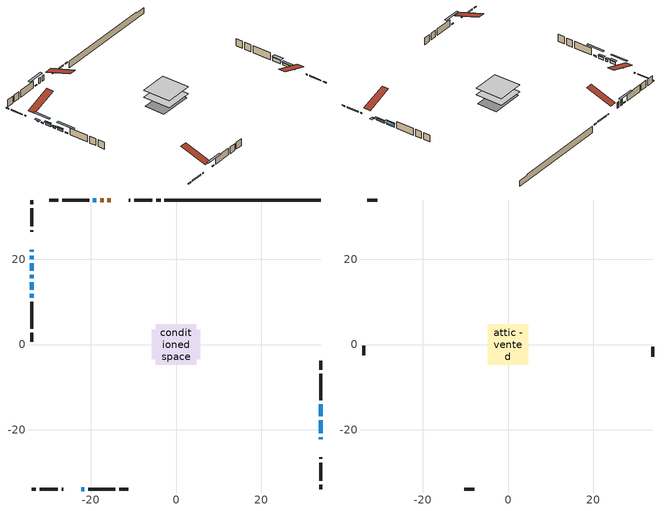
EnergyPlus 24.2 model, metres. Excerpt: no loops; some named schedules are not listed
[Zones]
conditioned space
 floor outside (Floor1 construction): -0.91,-0.91 -0.91,0.91 0.91,0.91 0.91,-0.91 z0.46
 floor adiabatic (AdiabaticFloorConstruction): -4.7,-4.7 -4.7,4.7 4.7,4.7 4.7,-4.7 z0.46
 floor foundation (Slab1 construction): -5.64,-3.5 -5.64,3.5 5.64,3.5 5.64,-3.5 z-1.85
 wall outside (RimJoist1 construction): -3.63,33.88 -4.63,33.88 / -33.88,-33.88 -32.87,-33.88 / -33.88,33.88 -33.88,32.87 / 33.88,-33.88 33.88,-32.87 z0.46:0.76
 wall outside (RimJoist2 construction): -5.56,33.88 -9.74,33.88 / -31.94,-33.88 -27.77,-33.88 / -33.88,31.94 -33.88,27.77 / 33.88,-31.94 33.88,-27.77 z0.46:0.76
 wall outside (RimJoist3 construction): -10.67,33.88 -11.02,33.88 / -26.84,-33.88 -26.49,-33.88 / -33.88,26.84 -33.88,26.49 / 33.88,-26.84 33.88,-26.49 z0.46:0.76
 wall outside (AdiabaticWallConstruction 1): -15.29,33.88 -16.07,33.88 / -16.99,33.88 -17.77,33.88 z0.46:2.49
 wall outside (AdiabaticWallConstruction): -33.88,22.22 -33.88,21.71 / 33.88,-22.22 33.88,-21.71 z0.46:0.64; -33.88,20.78 -33.88,20.02 / -22.22,-33.88 -21.46,-33.88 / -18.7,33.88 -19.46,33.88 z0.46:0.82; -33.88,19.09 -33.88,17.28 z0.46:1.5; -33.88,16.36 -33.88,15.57 z0.46:1.15; -33.88,14.64 -33.88,12.81 z0.46:1.32; 33.88,-20.78 33.88,-17.73 z0.46:1.25; 33.88,-16.8 33.88,-14.03 z0.46:1.7; -33.88,11.89 -33.88,10.91 z0.46:0.87
 wall outside (Wall1 construction): -20.39,33.88 -26.67,33.88 / -20.53,-33.88 -14.24,-33.88 / -33.88,9.99 -33.88,3.7 / 33.88,-13.11 33.88,-6.82 z0.46:2.9
 wall outside (Wall2 construction): -27.6,33.88 -29.73,33.88 / -13.32,-33.88 -11.19,-33.88 / -33.88,2.77 -33.88,0.65 / 33.88,-5.89 33.88,-3.76 z0.46:2.9
 wall foundation (FoundationWall1 construction): -2.7,33.88,-1.85 -2.7,33.88,0.46 30.22,33.88,0.46 30.22,33.88,0.13 33.88,33.88,0.13 33.88,33.88,-1.85
 window (WindowConstruction 5): -33.88,22.22 -33.88,21.71 z0.46:0.64
 window (WindowConstruction 8): -33.88,20.78 -33.88,20.02 z0.46:0.82
 window (WindowConstruction 9): -22.22,-33.88 -21.46,-33.88 z0.46:0.82
 window (WindowConstruction 10): -18.7,33.88 -19.46,33.88 z0.46:0.82
 window (WindowConstruction): -33.88,19.09 -33.88,17.29 z0.46:1.5
 window (WindowConstruction 1): -33.88,16.36 -33.88,15.57 z0.46:1.15
 window (WindowConstruction 2): -33.88,14.64 -33.88,12.81 z0.46:1.32
 window (WindowConstruction 6): 33.88,-22.22 33.88,-21.71 z0.46:0.64
 window (WindowConstruction 3): 33.88,-20.78 33.88,-17.73 z0.46:1.25
 window (WindowConstruction 4): 33.88,-16.8 33.88,-14.04 z0.46:1.7
 window (WindowConstruction 7): -33.88,11.88 -33.88,10.92 z0.46:0.87
 door (Door): -15.29,33.88 -16.06,33.88 z0.46:2.49
 door (Door 1): -16.99,33.88 -17.77,33.88 z0.46:2.49
 ceiling adiabatic (AdiabaticFloorConstruction): 4.7,-4.7 4.7,4.7 -4.7,4.7 -4.7,-4.7 z0.46
attic - vented
 floor to conditioned space (Floor2 construction Reversed): -4.69,-4.69 -4.69,4.69 4.69,4.69 4.69,-4.69 z2.9
 wall outside (Wall3 construction): -30.66,33.88 -32.95,33.88 / -10.26,-33.88 -7.97,-33.88 / -33.88,-0.28 -33.88,-2.57 / 33.88,-2.83 33.88,-0.55 z0.46:2.9
 roof outside (Roof1 construction): -14.36,33.88,2.9 -14.36,24.73,5.95 -11.95,24.73,5.95 -11.95,33.88,2.9; -23.15,-33.88,2.9 -23.15,-24.73,5.95 -25.56,-24.73,5.95 -25.56,-33.88,2.9; -33.88,23.15,2.9 -24.73,23.15,5.95 -24.73,25.56,5.95 -33.88,25.56,2.9; 33.88,-23.15,2.9 24.73,-23.15,5.95 24.73,-25.56,5.95 33.88,-25.56,2.9
shading: -33.88,21.1 -33.88,22.83 -34.49,22.83 -34.49,21.1 z1.25; -33.88,17.4 -33.88,23.4 -34.49,23.4 -34.49,17.4 z3.44; -18.84,-33.88 -24.84,-33.88 -24.84,-34.49 -18.84,-34.49 z3.44; -22.08,33.88 -16.08,33.88 -16.08,34.49 -22.08,34.49 z3.44; -33.88,17.08 -33.88,19.29 -34.49,19.29 -34.49,17.08 z1.7; -33.88,15.37 -33.88,16.56 -34.49,16.56 -34.49,15.37 z1.35; -33.88,12.61 -33.88,14.84 -34.49,14.84 -34.49,12.61 z1.52; 33.88,-21.53 33.88,-22.4 35.1,-22.4 35.1,-21.53 z0.82; 33.88,-17.53 33.88,-20.98 34.49,-20.98 34.49,-17.53 z1.45; 33.88,-13.83 33.88,-17 35.1,-17 35.1,-13.83 z1.9; -33.88,8.3 -33.88,14.51 -34.49,14.51 -34.49,8.3 z3.49
[Building]
Building 1: Terrain=Suburbs
[Site:Location]
Calgary Intl AP_AB: Latitude {deg}=51.11; Longitude {deg}=-114.02; Time Zone {hr}=-7; Elevation {m}=1084; Keep Site Location Information=Yes
[Site:GroundTemperature:Shallow]
0.326196, -1.55603, -1.70677, -0.813554, 2.7722, 6.34125, 9.43543, 11.3955, 11.562, 9.96783, 6.95256, 3.49299
[Site:WaterMainsTemperature]
Calculation Method=Schedule; Temperature Schedule=mains temperature schedule
[Material] Roughness=Rough; Thermal Absorptance=0.9
Name | Thickness {m} | Conductivity {W/m-K} | Density {kg/m3} | Specific Heat {J/kg-K} | Solar Absorptance | Visible Absorptance
asphalt or fiberglass shingles | 0.00635 | 0.162714 | 1121.4 | 1465.45 | 0.4 | 0.4
ceiling loosefill ins | 0.169333 | 0.0480833 | 16.02 | 1046.75 | 0.7 | 0.7
ceiling stud and cavity | 0.1397 | 0.158992 | 65.682 | 1177.47 | 0.7 | 0.7
concrete 4.0 in. | 0.1016 | 1.803125 | 2242.8 | 837.4 | 0.7 | 0.7
concrete 8.0 in. | 0.2032 | 1.803125 | 2242.8 | 837.4 | 0.7 | 0.7
door material | 0.04445 | 0.053851 | 512.64 | 1214.23 | 0.7 | 0.7
exterior vertical ins | 0.0208082 | 0.029427 | 32.04 | 1214.23 | 0.7 | 0.7
floor covering | 0.0127 | 0.0433444 | 54.468 | 1339.84 | 0.6 | 0.6
floor rigid ins | 0.051816 | 0.029427 | 32.04 | 1214.23 | 0.7 | 0.7
floor rigid ins 1; wall rigid ins | 0.512978 | 0.029427 | 32.04 | 1214.23 | 0.7 | 0.7
floor stud and cavity | 0.1397 | 0.396297 | 92.3553 | 1139.71 | 0.7 | 0.7
floor stud and cavity 1 | 0.1397 | 1.75129 | 37.0049 | 1207.88 | 0.7 | 0.7
furniture material conditioned space 1 | 0.1524 | 0.115458 | 640.8 | 1214.23 | 0.6 | 0.6
gypsum board | 0.0127 | 0.160291 | 801 | 837.4 | 0.6 | 0.6
gypsum board 1 | 0.0127 | 0.160291 | 801 | 837.4 | 0.7 | 0.7
osb sheathing 0.5 in. | 0.0127 | 0.115458 | 512.64 | 1214.23 | 0.7 | 0.7
osb sheathing 0.75 in. | 0.01905 | 0.115458 | 512.64 | 1214.23 | 0.7 | 0.7
osb sheathing 2.0 in. | 0.0508 | 0.115458 | 512.64 | 1214.23 | 0.7 | 0.7
rim joist stud and cavity | 0.0508 | 0.0466391 | 125.044 | 1163.47 | 0.6 | 0.6
rim joist stud and cavity 1 | 0.0508 | 0.0508299 | 125.044 | 1163.47 | 0.6 | 0.6
rim joist stud and cavity 2 | 0.0508 | 0.312044 | 50.32683 | 1063.81 | 0.6 | 0.6
wall stud and cavity | 0.1397 | 0.126135 | 139.0536 | 1170.24 | 0.7 | 0.7
wall stud and cavity 1 | 0.1397 | 0.118949 | 139.0536 | 1170.24 | 0.7 | 0.7
wall stud and cavity 2 | 0.0889 | 6.1454 | 50.32683 | 1063.81 | 0.6 | 0.6
wall stud and cavity 3 | 0.0889 | 0.380278 | 52.3479 | 1209.89 | 0.7 | 0.7
wall stud and cavity 4 | 0.0889 | 0.391764 | 83.0341 | 1211.67 | 0.7 | 0.7
wood siding | 0.0254 | 0.102417 | 544.68 | 1172.36 | 0.4 | 0.4
wood siding 1 | 0.00254 | 0.102417 | 544.68 | 1172.36 | 0.4 | 0.4
wood siding 2; wood siding 3; wood siding 4 | 0.0254 | 0.102417 | 544.68 | 1172.36 | 0.7 | 0.7
[WindowMaterial:SimpleGlazingSystem]
Name | U-Factor {W/m2-K} | Solar Heat Gain Coefficient
WindowMaterial | 1.82775 | 0.52
WindowMaterial 1 | 2.76291 | 0.45
WindowMaterial 2 | 4.38171 | 0.67
WindowMaterial 3 | 4.58896 | 0.66
WindowMaterial 4 | 2.89237 | 0.69
WindowMaterial 5 | 2.154801 | 0.31
WindowMaterial 6 | 2.17354 | 0.34
WindowMaterial 7 | 2.25189 | 0.3
WindowMaterial 8 | 3.05817 | 0.39
[Construction]
AdiabaticFloorConstruction: floor stud and cavity 1, floor rigid ins 1, osb sheathing 0.75 in., floor covering
AdiabaticWallConstruction: wood siding 3, wall rigid ins, wall stud and cavity 3, gypsum board
AdiabaticWallConstruction 1: wood siding 4, wall rigid ins, wall stud and cavity 3, gypsum board
Door; Door 1: door material
Floor1 construction: floor stud and cavity, floor rigid ins, osb sheathing 0.75 in., floor covering
Floor2 construction Reversed: gypsum board, ceiling stud and cavity, ceiling loosefill ins
FoundationWall1 construction: concrete 8.0 in., gypsum board 1
furniture construction conditioned space 1: furniture material conditioned space 1
PartitionWallConstruction: gypsum board, wall stud and cavity 4, gypsum board
RimJoist1 construction: wood siding 2, osb sheathing 2.0 in., rim joist stud and cavity
RimJoist2 construction: wood siding 2, osb sheathing 2.0 in., rim joist stud and cavity 1
RimJoist3 construction: wood siding 2, rim joist stud and cavity 2
Roof1 construction: asphalt or fiberglass shingles
Slab1 construction: concrete 4.0 in.
Wall1 construction: wood siding, osb sheathing 0.5 in., wall stud and cavity, gypsum board
Wall2 construction: wood siding, osb sheathing 0.5 in., wall stud and cavity 1, gypsum board
Wall3 construction: wood siding 1, wall stud and cavity 2
WindowConstruction: WindowMaterial
WindowConstruction 1: WindowMaterial 1
WindowConstruction 10: WindowMaterial 8
WindowConstruction 2: WindowMaterial 2
WindowConstruction 3: WindowMaterial 3
WindowConstruction 4: WindowMaterial 4
WindowConstruction 5; WindowConstruction 6: WindowMaterial 5
WindowConstruction 7: WindowMaterial 6
WindowConstruction 8; WindowConstruction 9: WindowMaterial 7
[Zone] Multiplier=1; Part of Total Floor Area=Yes
Name | Volume {m3}
attic - vented | 43.6345
conditioned space | 421.8
[Space]
Name | Zone | Volume {m3}
attic - vented 1 | attic - vented | 43.6345
conditioned space 1 | conditioned space | 421.8
[ZoneInfiltration:EffectiveLeakageArea]
infil attic - vented 1: Zone or Space=attic - vented 1; Schedule=Always On Discrete; Effective Air Leakage Area {cm2}=3022.97; Stack Coefficient=0.000381556; Wind Coefficient=1.31977e-05
[ZoneMixing]
whole house fan mix: Zone or Space=attic - vented; Schedule=Always On Continuous; Design Flow Rate Calculation Method=Flow/Zone; Design Flow Rate {m3/s}=0; Source Zone or Space=conditioned space
[SurfaceProperty:ExposedFoundationPerimeter]
Slab1: Exposed Perimeter Calculation Method=TotalExposedPerimeter; Total Exposed Perimeter {m}=36.577
[InternalMass] Zone or ZoneList=conditioned space; Space or SpaceList=conditioned space 1
Name | Construction | Surface Area {m2}
furniture mass conditioned space 1 | furniture construction conditioned space 1 | 68.2401
partition wall mass | PartitionWallConstruction | 170.6
[Lights]
interior lighting: Zone or ZoneList or Space or SpaceList=conditioned space 1; Schedule=interior lighting schedule; Design Level Calculation Method=LightingLevel; Lighting Level {W}=343.2; Return Air Fraction=0; Fraction Radiant=0.6; Fraction Visible=0.2; Fraction Replaceable=1
[People]
occupants: Zone or ZoneList or Space or SpaceList=conditioned space 1; Number of People Schedule=occupants schedule; Number of People Calculation Method=People; Number of People=3; Fraction Radiant=0.314171; Sensible Heat Fraction=0.56303; Activity Level Schedule=occupants activity schedule; Carbon Dioxide Generation Rate {m3/s-W}=0; Enable ASHRAE 55 Comfort Warnings=No; Mean Radiant Temperature Calculation Type=EnclosureAveraged
[ElectricEquipment] Zone or ZoneList or Space or SpaceList=conditioned space 1; Design Level Calculation Method=EquipmentLevel
Name | Schedule | Design Level {W} | Fraction Latent | Fraction Radiant | Fraction Lost
clothes dryer | clothes dryer schedule | 140.772 | 0.015 | 0.081 | 0.85
clothes washer | clothes washer schedule | 32.1985 | 0.03 | 0.162 | 0.7
cooking range | cooking range schedule | 215.147 | 0.08 | 0.432 | 0.2
dishwasher | dishwasher schedule | 66.8632 | 0.3 | 0.18 | 0.4
fridge | fridge schedule | 72.9452 | 0 | 0.6 | 0
mech vent bath fan 0 | mech vent bath fan 0 schedule | 50.2 | 0 | 0 | 1
mech vent house fan | mech vent house fan schedule | 0 | 0 | 0 | 1
mech vent house fan cfis | mech vent house fan cfis schedule | 0 | 0 | 0 | 0
misc plug loads | misc plug loads schedule | 494.7 | 0.045 | 0.513 | 0.1
whole house fan | Always On Discrete | 0 | 0 | 0 | 1
[OtherEquipment] Zone or ZoneList or Space or SpaceList=conditioned space 1; Design Level Calculation Method=EquipmentLevel
Name | Fuel Type | Schedule | Design Level {W} | Fraction Latent | Fraction Radiant | Fraction Lost
clothes dryer 1 | Electricity | clothes dryer schedule | 0 | 0.015 | 0.081 | 0.85
cooking range 1 | Electricity | cooking range schedule | 0 | 0.08 | 0.432 | 0.2
general water use latent | None | general water use schedule | 62.594 | 1 | 0 | 0
general water use sensible | None | general water use schedule | -61.6891 | 0 | 0.6 | 0
mech vent house fan latent load | None | Always On Discrete | 0 | 1 | 0 | 0
mech vent house fan sensible load | None | Always On Discrete | 0 | 0 | 0 | 0
water heater energy adjustment1 | NaturalGas | Always On Discrete | 0.01 | 0 | 0 | 1
[ZoneInfiltration:DesignFlowRate] Zone or ZoneList or Space or SpaceList=conditioned space 1; Schedule=Always On Discrete; Design Flow Rate Calculation Method=Flow/Zone; Design Flow Rate {m3/s}=0
infil flow; natural vent flow; whole house fan flow
[AvailabilityManager:Scheduled]
furnace airloop Availability Manager: Schedule=Always On Discrete
[Foundation:Kiva]
Foundation Kiva 1: Initial Indoor Air Temperature {C}=18; Wall Height Above Grade {m}=0.459974; Wall Depth Below Slab {m}=0.2032; Custom Block Material Name 1=exterior vertical ins; Custom Block Depth 1 {m}=2.30999; Custom Block X Position 1 {m}=0.2159; Custom Block Z Position 1 {m}=0
[Foundation:Kiva:Settings]
Soil Conductivity {W/m-K}=0.849921; Soil Density {kg/m3}=1842.3; Soil Specific Heat {J/kg-K}=418.7; Ground Solar Absorptivity=0.9; Ground Thermal Absorptivity=0.9; Ground Surface Roughness {m}=0.03; Far-Field Width {m}=40; Deep-Ground Boundary Condition=ZeroFlux; Deep-Ground Depth {m}=40; Minimum Cell Dimension {m}=0.2; Maximum Cell Growth Coefficient=3; Simulation Timestep=Timestep
[Exterior:Lights]
exterior lighting: Schedule=exterior lighting schedule; Design Level {W}=75.6
[EnergyManagementSystem:GlobalVariable]
furnace_airloop_Fan_RTF
infil_program_Qfan
infil_program_Qinf
natural_vent_program_Qnv
natural_vent_program_Qwhf
[EnergyManagementSystem:Sensor]
Name | Output:Variable or Output:Meter Index Key | Output:Variable or Output:Meter
airflow_gain | infil flow | Infiltration Sensible Heat Gain Energy
airflow_gain_1 | natural vent flow | Infiltration Sensible Heat Gain Energy
airflow_gain_2 | whole house fan flow | Infiltration Sensible Heat Gain Energy
airflow_loss | infil flow | Infiltration Sensible Heat Loss Energy
airflow_loss_1 | natural vent flow | Infiltration Sensible Heat Loss Energy
airflow_loss_2 | whole house fan flow | Infiltration Sensible Heat Loss Energy
clg_load_cond |  | Cooling:EnergyTransfer:Zone:CONDITIONED SPACE
clg_sp_s; clg_sp_s_1 | cooling setpoint | Schedule Value
clothes_dryer_exhaust_0_sch_s | clothes dryer exhaust 0 schedule | Schedule Value
cool_season | cooling season schedule | Schedule Value
htg_load_cond |  | Heating:EnergyTransfer:Zone:CONDITIONED SPACE
htg_sp_s; htg_sp_s_1 | heating setpoint | Schedule Value
ig_ee_conv | clothes dryer | Electric Equipment Convective Heating Energy
ig_ee_conv_2 | cooking range | Electric Equipment Convective Heating Energy
ig_ee_conv_4 | fridge | Electric Equipment Convective Heating Energy
ig_ee_conv_5 | misc plug loads | Electric Equipment Convective Heating Energy
ig_ee_conv_6 | whole house fan | Electric Equipment Convective Heating Energy
ig_ee_rad | clothes dryer | Electric Equipment Radiant Heating Energy
ig_ee_rad_2 | cooking range | Electric Equipment Radiant Heating Energy
ig_ee_rad_4 | fridge | Electric Equipment Radiant Heating Energy
ig_ee_rad_5 | misc plug loads | Electric Equipment Radiant Heating Energy
ig_ee_rad_6 | whole house fan | Electric Equipment Radiant Heating Energy
ig_lgt_conv | interior lighting | Lights Convective Heating Energy
ig_lgt_rad | interior lighting | Lights Radiant Heating Energy
ig_lgt_vis | interior lighting | Lights Visible Radiation Heating Energy
ig_oe_conv | clothes dryer 1 | Other Equipment Convective Heating Energy
ig_oe_conv_1 | cooking range 1 | Other Equipment Convective Heating Energy
ig_oe_conv_2 | general water use latent | Other Equipment Convective Heating Energy
ig_oe_conv_3 | general water use sensible | Other Equipment Convective Heating Energy
ig_oe_conv_4 | water heater energy adjustment1 | Other Equipment Convective Heating Energy
ig_oe_rad | clothes dryer 1 | Other Equipment Radiant Heating Energy
ig_oe_rad_1 | cooking range 1 | Other Equipment Radiant Heating Energy
ig_oe_rad_2 | general water use latent | Other Equipment Radiant Heating Energy
ig_oe_rad_3 | general water use sensible | Other Equipment Radiant Heating Energy
ig_oe_rad_4 | water heater energy adjustment1 | Other Equipment Radiant Heating Energy
ig_ppl_conv | occupants | People Convective Heating Energy
ig_ppl_rad | occupants | People Radiant Heating Energy
im_conv | furniture mass conditioned space 1 | Surface Inside Face Convection Heat Gain Energy
im_conv_1 | partition wall mass | Surface Inside Face Convection Heat Gain Energy
im_ig | furniture mass conditioned space 1 | Surface Inside Face Internal Gains Radiation Heat Gain Energy
im_ig_1 | partition wall mass | Surface Inside Face Internal Gains Radiation Heat Gain Energy
im_lgt | furniture mass conditioned space 1 | Surface Inside Face Lights Radiation Heat Gain Energy
im_lgt_1 | partition wall mass | Surface Inside Face Lights Radiation Heat Gain Energy
im_sol | furniture mass conditioned space 1 | Surface Inside Face Solar Radiation Heat Gain Energy
im_sol_1 | partition wall mass | Surface Inside Face Solar Radiation Heat Gain Energy
im_surf | furniture mass conditioned space 1 | Surface Inside Face Net Surface Thermal Radiation Heat Gain Energy
im_surf_1 | partition wall mass | Surface Inside Face Net Surface Thermal Radiation Heat Gain Energy
mech_vent_bath_fan_0_sch_s | mech vent bath fan 0 schedule | Schedule Value
mv_conv | mech vent bath fan 0 | Electric Equipment Convective Heating Energy
mv_conv_1 | mech vent house fan | Electric Equipment Convective Heating Energy
mv_conv_2 | mech vent house fan cfis | Electric Equipment Convective Heating Energy
mv_conv_3 | mech vent house fan latent load | Other Equipment Convective Heating Energy
mv_conv_4 | mech vent house fan sensible load | Other Equipment Convective Heating Energy
mv_rad | mech vent bath fan 0 | Electric Equipment Radiant Heating Energy
mv_rad_1 | mech vent house fan | Electric Equipment Radiant Heating Energy
mv_rad_2 | mech vent house fan cfis | Electric Equipment Radiant Heating Energy
mv_rad_3 | mech vent house fan latent load | Other Equipment Radiant Heating Energy
mv_rad_4 | mech vent house fan sensible load | Other Equipment Radiant Heating Energy
natural_vent_s | natural vent schedule | Schedule Value
out_pb_s |  | Site Outdoor Air Barometric Pressure
out_wt_s |  | Site Outdoor Air Humidity Ratio
site_vw_s |  | Site Wind Speed
ss_back_out | Window1 | Surface Window Shortwave from Zone Back Out Window Heat Transfer Rate
ss_back_out_1 | Window10 | Surface Window Shortwave from Zone Back Out Window Heat Transfer Rate
ss_back_out_10 | Window9 | Surface Window Shortwave from Zone Back Out Window Heat Transfer Rate
ss_back_out_2 | Window11 | Surface Window Shortwave from Zone Back Out Window Heat Transfer Rate
ss_back_out_3 | Window12 | Surface Window Shortwave from Zone Back Out Window Heat Transfer Rate
ss_back_out_4 | Window2 | Surface Window Shortwave from Zone Back Out Window Heat Transfer Rate
ss_back_out_5 | Window3 | Surface Window Shortwave from Zone Back Out Window Heat Transfer Rate
ss_back_out_6 | Window4 | Surface Window Shortwave from Zone Back Out Window Heat Transfer Rate
ss_back_out_7 | Window5 | Surface Window Shortwave from Zone Back Out Window Heat Transfer Rate
ss_back_out_8 | Window6 | Surface Window Shortwave from Zone Back Out Window Heat Transfer Rate
ss_back_out_9 | Window8 | Surface Window Shortwave from Zone Back Out Window Heat Transfer Rate
ss_conv | Door1 | Surface Inside Face Convection Heat Gain Energy
ss_conv_1 | Door2 | Surface Inside Face Convection Heat Gain Energy
ss_conv_10 | Window6 | Surface Inside Face Convection Heat Gain Energy
ss_conv_11 | Window8 | Surface Inside Face Convection Heat Gain Energy
ss_conv_12 | Window9 | Surface Inside Face Convection Heat Gain Energy
ss_conv_2 | Window1 | Surface Inside Face Convection Heat Gain Energy
ss_conv_3 | Window10 | Surface Inside Face Convection Heat Gain Energy
ss_conv_4 | Window11 | Surface Inside Face Convection Heat Gain Energy
ss_conv_5 | Window12 | Surface Inside Face Convection Heat Gain Energy
ss_conv_6 | Window2 | Surface Inside Face Convection Heat Gain Energy
ss_conv_7 | Window3 | Surface Inside Face Convection Heat Gain Energy
ss_conv_8 | Window4 | Surface Inside Face Convection Heat Gain Energy
ss_conv_9 | Window5 | Surface Inside Face Convection Heat Gain Energy
ss_ig | Door1 | Surface Inside Face Internal Gains Radiation Heat Gain Energy
ss_ig_1 | Door2 | Surface Inside Face Internal Gains Radiation Heat Gain Energy
ss_ig_10 | Window6 | Surface Inside Face Internal Gains Radiation Heat Gain Energy
ss_ig_11 | Window8 | Surface Inside Face Internal Gains Radiation Heat Gain Energy
ss_ig_12 | Window9 | Surface Inside Face Internal Gains Radiation Heat Gain Energy
ss_ig_2 | Window1 | Surface Inside Face Internal Gains Radiation Heat Gain Energy
ss_ig_3 | Window10 | Surface Inside Face Internal Gains Radiation Heat Gain Energy
ss_ig_4 | Window11 | Surface Inside Face Internal Gains Radiation Heat Gain Energy
ss_ig_5 | Window12 | Surface Inside Face Internal Gains Radiation Heat Gain Energy
ss_ig_6 | Window2 | Surface Inside Face Internal Gains Radiation Heat Gain Energy
ss_ig_7 | Window3 | Surface Inside Face Internal Gains Radiation Heat Gain Energy
ss_ig_8 | Window4 | Surface Inside Face Internal Gains Radiation Heat Gain Energy
ss_ig_9 | Window5 | Surface Inside Face Internal Gains Radiation Heat Gain Energy
ss_lgt | Door1 | Surface Inside Face Lights Radiation Heat Gain Energy
ss_lgt_1 | Door2 | Surface Inside Face Lights Radiation Heat Gain Energy
ss_sol | Door1 | Surface Inside Face Solar Radiation Heat Gain Energy
ss_sol_1 | Door2 | Surface Inside Face Solar Radiation Heat Gain Energy
ss_surf | Door1 | Surface Inside Face Net Surface Thermal Radiation Heat Gain Energy
ss_surf_1 | Door2 | Surface Inside Face Net Surface Thermal Radiation Heat Gain Energy
ss_surf_10 | Window6 | Surface Inside Face Net Surface Thermal Radiation Heat Gain Energy
ss_surf_11 | Window8 | Surface Inside Face Net Surface Thermal Radiation Heat Gain Energy
ss_surf_12 | Window9 | Surface Inside Face Net Surface Thermal Radiation Heat Gain Energy
ss_surf_2 | Window1 | Surface Inside Face Net Surface Thermal Radiation Heat Gain Energy
ss_surf_3 | Window10 | Surface Inside Face Net Surface Thermal Radiation Heat Gain Energy
ss_surf_4 | Window11 | Surface Inside Face Net Surface Thermal Radiation Heat Gain Energy
ss_surf_5 | Window12 | Surface Inside Face Net Surface Thermal Radiation Heat Gain Energy
ss_surf_6 | Window2 | Surface Inside Face Net Surface Thermal Radiation Heat Gain Energy
ss_surf_7 | Window3 | Surface Inside Face Net Surface Thermal Radiation Heat Gain Energy
ss_surf_8 | Window4 | Surface Inside Face Net Surface Thermal Radiation Heat Gain Energy
ss_surf_9 | Window5 | Surface Inside Face Net Surface Thermal Radiation Heat Gain Energy
ss_trans_in | Window1 | Surface Window Transmitted Solar Radiation Rate
ss_trans_in_1 | Window10 | Surface Window Transmitted Solar Radiation Rate
ss_trans_in_10 | Window9 | Surface Window Transmitted Solar Radiation Rate
ss_trans_in_2 | Window11 | Surface Window Transmitted Solar Radiation Rate
ss_trans_in_3 | Window12 | Surface Window Transmitted Solar Radiation Rate
ss_trans_in_4 | Window2 | Surface Window Transmitted Solar Radiation Rate
ss_trans_in_5 | Window3 | Surface Window Transmitted Solar Radiation Rate
ss_trans_in_6 | Window4 | Surface Window Transmitted Solar Radiation Rate
ss_trans_in_7 | Window5 | Surface Window Transmitted Solar Radiation Rate
ss_trans_in_8 | Window6 | Surface Window Transmitted Solar Radiation Rate
ss_trans_in_9 | Window8 | Surface Window Transmitted Solar Radiation Rate
ss_trans_out | Window1 | Surface Inside Face Initial Transmitted Diffuse Transmitted Out Window Solar Radiation Rate
ss_trans_out_1 | Window10 | Surface Inside Face Initial Transmitted Diffuse Transmitted Out Window Solar Radiation Rate
ss_trans_out_10 | Window9 | Surface Inside Face Initial Transmitted Diffuse Transmitted Out Window Solar Radiation Rate
ss_trans_out_2 | Window11 | Surface Inside Face Initial Transmitted Diffuse Transmitted Out Window Solar Radiation Rate
ss_trans_out_3 | Window12 | Surface Inside Face Initial Transmitted Diffuse Transmitted Out Window Solar Radiation Rate
ss_trans_out_4 | Window2 | Surface Inside Face Initial Transmitted Diffuse Transmitted Out Window Solar Radiation Rate
ss_trans_out_5 | Window3 | Surface Inside Face Initial Transmitted Diffuse Transmitted Out Window Solar Radiation Rate
ss_trans_out_6 | Window4 | Surface Inside Face Initial Transmitted Diffuse Transmitted Out Window Solar Radiation Rate
ss_trans_out_7 | Window5 | Surface Inside Face Initial Transmitted Diffuse Transmitted Out Window Solar Radiation Rate
ss_trans_out_8 | Window6 | Surface Inside Face Initial Transmitted Diffuse Transmitted Out Window Solar Radiation Rate
ss_trans_out_9 | Window8 | Surface Inside Face Initial Transmitted Diffuse Transmitted Out Window Solar Radiation Rate
s_conv | Floor1 | Surface Inside Face Convection Heat Gain Energy
s_conv_1 | Floor2 | Surface Inside Face Convection Heat Gain Energy
s_conv_10 | RimJoist2:180 | Surface Inside Face Convection Heat Gain Energy
s_conv_11 | RimJoist2:270 | Surface Inside Face Convection Heat Gain Energy
s_conv_12 | RimJoist2:90 | Surface Inside Face Convection Heat Gain Energy
